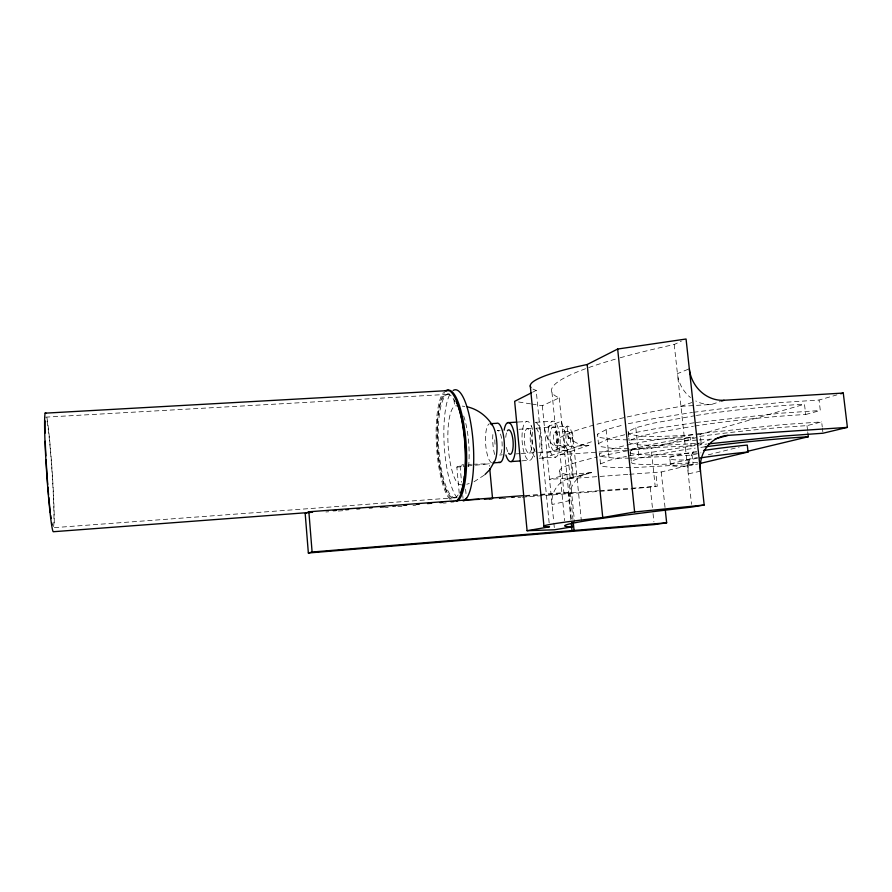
<?xml version="1.0" encoding="UTF-8"?>
<svg xmlns="http://www.w3.org/2000/svg" width="892" height="892" viewBox="0 0 892 892"><rect width="100%" height="100%" fill="white"/><g stroke="black" fill="none" stroke-linecap="round" stroke-linejoin="round"><path stroke-width="0.67" stroke-dasharray="4.46 3.34" d="M484.311 475.102L473.886 481.87M694.768 426.03L707.033 424.179A115.38 9.634 -6.3 0 1 805.699 414.501L804.495 404.232L700.209 434.315L701.157 443.034L691.066 445.799L632.573 448.732L612.391 448.33L600.528 446.613L598.454 443.58L597.495 434.17L606.147 429.665L623.196 424.949M532.602 392.235L536.192 390.406L549.405 525.433M598.454 443.58L607.151 439.355L626.864 434.192M628.704 436.79L628.135 431.405L636.219 427.625L652.007 423.41L695.024 415.683M531.799 404.043L542.336 405.715L559.251 397.865A298.196 36.884 -7.4 0 1 618.87 358.16M620.185 357.781A298.196 36.884 -7.4 0 1 674.218 344.502L681.321 341.201M630.521 467.676L614.376 467.653L602.557 466.416L600.528 463.94L599.491 453.783C629.908 440.983 663.871 439.778 696.05 433.947M695.559 443.447A115.38 9.634 -6.3 0 1 638.728 444.829L629.964 443.335L629.116 440.815L637.222 437.258L653.056 433.256L693.407 426.242M600.528 463.94L609.303 460.328L626.463 456.358M688.122 369.288L677.441 373.659L691.523 504.292M459.235 493.309L456.838 467.096L463.338 464.498L463.818 469.694M697.622 462.346A115.547 7.95 -6 0 1 632.038 463.26L631.246 461.197L639.007 458.243L679.358 450.471A115.547 7.95 -6 0 1 695.18 448.152M536.192 428.193L567.067 426.242L568.26 438.24L570.59 437.392M546.986 452.991L564.134 447.015L588.854 445.353A26.08 24.463 66.8 0 1 561.559 421.069L544.533 428.037A25.076 23.605 66.9 0 0 567.702 451.374L570.824 451.374L588.854 445.353M596.938 424.246A299.389 25.946 -6.7 0 1 680.919 406.339L691.746 402.571M542.827 458.265L593.604 441.038M570.913 519.746L568.182 492.306L563.967 493.332L560.131 454.686L569.854 451.441L572.474 477.722L568.918 478.692L572.976 519.512M680.919 406.339L711.526 404.455L720.323 401.523M627.734 450.059L651.182 448.453L690.129 437.225L691.066 445.799M693.686 412.26L736.435 406.863L779.731 402.638L819.068 400.029L836.897 394.888M591.619 472.682L566.866 474.466L549.572 479.383L573.444 477.655L591.619 472.682A26.281 24.697 73.3 0 0 569.464 500.613L552.037 504.526A25.266 23.828 73.6 0 1 570.367 478.09L588.43 473.139M600.216 456.37A300.069 19.791 -6.3 0 1 684.655 440.927L696.808 437.47M466.784 484.233L469.192 483.553M805.699 414.501L820.306 410.51L819.068 400.029M630.878 458.198L692.069 455.098L700.934 452.824M699.618 436.411A115.469 8.786 -6.1 0 1 807.004 425.651L821.655 421.894L822.257 426.933M696.663 451.542A75.263 5.162 -6 0 0 685.279 459.971L697.466 457.518M708.237 454.831L739.2 447.104M629.551 474.288L661.251 471.98L693.084 464.353L692.069 455.098M697.399 458.343A75.307 4.817 -6 0 0 685.959 466.271L698.168 463.907M700.488 471.154L688.234 473.908A33.205 30.439 72.2 0 1 694.712 449.947M631.001 488.972L655.207 486.463L651.182 448.453M628.336 423.722L655.698 418.248L692.493 412.45M628.224 433.925L656.78 428.45L694.812 422.663M570.367 478.09L572.474 477.722M629.105 455.756L695.95 445.376M696.384 415.471L705.907 413.977A115.291 10.414 -6.4 0 1 804.495 404.232M696.195 422.485L780.946 413.186L820.306 410.51M697.433 433.78L782.273 424.637L821.655 421.894M697.276 445.186L706.966 444.049M456.838 467.096L466.293 466.126M467.653 465.992L489.284 463.784L489.507 466.215M54.367 527.629L454.864 497.747M525.243 495.528L539.091 494.491M540.474 494.38L568.182 492.306M525.511 496.22L539.247 495.194M540.619 495.093L598.521 490.734M599.903 490.622L630.321 488.337M631.703 488.236L657.259 486.307L655.921 473.596M325.926 511.975L328.691 511.763M338.358 511.038L343.888 510.614M385.366 507.492L388.132 507.28M397.81 506.556L401.957 506.243M413.007 505.407L415.772 505.195M443.424 503.121L446.19 502.91M489.039 499.676L491.793 499.475M502.82 498.639L505.574 498.427M517.984 497.491L520.738 497.29M522.121 497.19L629.618 489.084M568.918 478.692L628.18 474.388M560.131 454.686L626.351 450.159M539.125 458.265L555.738 457.117M521.998 460.829L530.038 460.272M693.084 464.353L631.87 467.676M556.43 445.933L568.951 445.097M684.655 440.927L697.968 440.024M699.295 439.934L715.261 438.864M499.632 454.998L502.363 454.82M515.933 453.894L519.958 453.627M521.296 453.537L537.162 452.456M538.556 452.367L569.464 450.27M568.26 438.24L574.203 437.849M500.055 430.49L497.323 430.669A12.276 3.568 86.3 0 1 502.096 442.967A12.276 3.568 86.3 0 1 498.695 454.931M518.966 429.286L534.81 428.283M555.08 432.207L567.58 431.405M690.129 437.225L658.486 439.221L628.971 439.901M518.263 422.027L526.291 421.537M535.624 422.329L552.193 421.292M45.47 417.155L448.91 394.286M468.802 464.342L471.533 464.275M472.894 464.23L489.284 463.784M629.529 458.187L613.384 458.02L601.543 456.537L599.491 453.783M627.622 439.868L611.466 439.41L599.591 437.459L597.495 434.17M462.312 406.105L464.788 406.462M518.62 401.969L530.472 403.842M461.811 484.936L459.079 484.479L456.336 481.412A39.716 10.347 86.3 0 1 447.862 434.694A39.716 10.347 86.3 0 1 457.284 406.061M628.135 431.405L628.994 434.136L637.78 435.809A115.291 10.414 -6.4 0 0 700.209 434.315M822.402 428.193L822.848 431.962M807.004 425.651L807.583 430.58M807.728 431.817L808.018 434.281M674.218 344.502L677.441 373.659A32.892 30.072 66.3 0 0 690.542 397.576M688.044 459.871L688.724 466.159M669.892 459.068L670.583 465.524M661.251 471.98L665.053 507.704M650.29 487.523L652.465 508.128M653.044 513.625L653.914 521.865M635.818 427.759L639.007 458.243M628.838 438.128L629.116 440.815M630.187 451.029L630.711 456.113M630.845 457.384L631.246 461.197M606.147 429.665L609.303 460.328M572.441 431.839L581.439 521.619M570.824 451.374L573.444 477.655M567.368 449.947L574.593 522.433M559.251 397.865L571.382 519.958M551.97 392.29L557.009 443.279M559.83 471.757L564.669 520.694M542.336 405.715L553.731 521.798M553.865 523.125L554.389 528.443M465.602 489.162L466.081 494.346M453.983 399.661L454.585 406.228M460.049 465.802L461.554 482.204M462.781 495.584L463.026 498.249M711.526 404.455A32.892 30.072 66.3 0 1 695.816 401.01M701.157 443.034A115.38 9.634 -6.3 0 1 696.953 443.346M696.596 452.924A115.469 8.786 -6.1 0 1 629.518 452.177A115.469 8.786 -6.1 0 1 693.987 437.214M700.822 447.383A115.547 7.95 -6 0 1 705.115 446.814M536.192 390.406A134.614 17.94 -6.6 0 1 532.925 389.046M564.134 447.015A299.389 25.946 -6.7 0 1 594.228 424.982M566.866 474.466A300.069 19.791 -6.3 0 1 597.484 456.994M700.488 444.283A33.205 30.439 72.2 0 1 710.032 439.711M457.117 497.859A55.761 14.54 86.3 0 1 444.372 447.539A55.761 14.54 86.3 0 1 449.78 394.554M451.162 499.252A55.828 14.272 86.3 0 1 437.682 445.822A55.828 14.272 86.3 0 1 444.651 392.447M456.102 497.658A52.048 13.302 86.3 0 1 438.529 445.119A52.048 13.302 86.3 0 1 450.159 394.219M449.936 499.319A55.806 14.205 86.3 0 1 436.5 445.9A55.806 14.205 86.3 0 1 443.424 392.547M458.109 494.904A52.059 13.257 86.3 0 1 437.336 445.186A52.059 13.257 86.3 0 1 452.523 397.531M453.114 398.412A52.059 13.257 86.3 0 1 454.887 401.634M46.875 417.434A59.675 2.776 86.2 0 1 52.082 470.285A59.675 2.776 86.2 0 1 54.211 525.433M47.053 421.057A55.672 2.587 86.2 0 1 52.383 477.577A55.672 2.587 86.2 0 1 53.587 526.637M463.65 416.007A39.716 10.347 86.3 0 1 468.378 468.188M491.525 462.747A19.735 5.631 86.3 0 1 485.582 443.056A19.735 5.631 86.3 0 1 489.318 423.767M494.636 454.474A19.713 5.731 86.3 0 1 493.008 432.91M495.049 444.261A12.276 3.568 86.3 0 1 494.926 438.039M507.738 451.664A12.254 3.668 86.3 0 1 506.31 446.613M505.786 437.336A12.254 3.668 86.3 0 1 506.645 432.364M535.122 451.519A12.198 3.891 86.3 0 1 533.093 430.68M535.836 428.294A12.198 3.891 86.3 0 1 539.615 437.314A12.198 3.891 86.3 0 1 538.913 450.148M534.33 448.631A19.546 6.121 86.3 0 1 525.611 456.715A19.546 6.121 86.3 0 1 523.292 426.376A19.546 6.121 86.3 0 1 533.003 431.171M534.698 456.927A18.141 5.787 86.3 0 1 531.699 425.997M535.758 422.395A18.141 5.787 86.3 0 1 541.689 438.162A18.141 5.787 86.3 0 1 539.147 457.239M553.698 434.783A6.924 2.308 86.3 0 0 555.827 445.9A6.924 2.308 86.3 0 0 557.768 436.511A6.924 2.308 86.3 0 0 553.698 434.783M566.164 433.969A6.913 2.375 86.3 0 0 568.327 445.063A6.913 2.375 86.3 0 0 570.334 435.686A6.913 2.375 86.3 0 0 566.164 433.969M524.752 433.267A12.22 3.824 86.3 0 0 528.332 452.924A12.22 3.824 86.3 0 0 531.509 436.422A12.22 3.824 86.3 0 0 524.752 433.267M548.692 427.87A18.085 6.01 86.3 0 0 554.155 457.016A18.085 6.01 86.3 0 0 559.284 432.642A18.085 6.01 86.3 0 0 548.692 427.87M550.397 431.617A12.165 4.047 86.3 0 0 554.099 451.185A12.165 4.047 86.3 0 0 557.511 434.738A12.165 4.047 86.3 0 0 550.397 431.617M564.603 430.702A12.131 4.159 86.3 0 0 568.371 450.215A12.131 4.159 86.3 0 0 571.928 433.802A12.131 4.159 86.3 0 0 564.603 430.702"/><path stroke-width="1.34" d="M494.369 461.688L489.641 469.783L485.025 474.488M531.409 392.837L514.662 401.344L527.094 530.707L554.512 529.77L572.073 526.871A301.429 7.95 -5.5 0 1 691.824 507.057L704.189 505.017L686.059 339.005L617.665 349.04L587.181 364.516A134.614 17.94 -6.6 0 0 530.93 387.485M523.849 495.629L308.866 511.785L305.187 513.536L308.353 552.995L654.204 524.607L666.659 522.812L665.343 510.447M721.572 401.099L724.092 400.263L843.274 393.049L847.4 427.38L823.004 433.222L783.589 436.043L708.348 443.893M478.892 499.353L466.594 499.933L463.271 500.914L466.839 497.892A55.761 14.54 86.3 0 0 472.069 431.706A55.761 14.54 86.3 0 0 453.147 390.462M840.721 393.785L843.274 393.049M715.261 438.864L728.006 435.374L847.4 427.38M308.353 552.995L312.1 552.025L666.659 522.812M747.686 451.274L808.308 436.745L808.018 434.281M699.518 463.595L748.053 452.021L747.273 445.086L743.069 445.487A75.263 5.162 -6 0 0 703.543 450.471M527.094 530.707L549.539 526.804A136.041 3.869 -5.3 0 1 602.747 517.527L634.625 511.975L704.189 505.017M748.053 452.021L743.85 452.422A75.307 4.817 -6 0 0 700.22 457.919M312.546 512.253L53.23 531.732A59.675 2.776 86.2 0 1 46.273 466.516A59.675 2.776 86.2 0 1 45.905 413.319M333.318 510.681L336.094 510.469M345.784 509.745L348.56 509.533M356.867 508.908L359.643 508.696M369.333 507.961L372.098 507.76M380.416 507.124L384.563 506.812M392.881 506.188L395.647 505.976M403.964 505.351L406.73 505.14M416.419 504.415L419.195 504.203M427.502 503.579L431.661 503.255M439.968 502.631L442.744 502.419M451.051 501.795L453.816 501.583M499.42 498.193L502.174 497.981M511.785 497.257L514.528 497.056M500.334 462.39L493.008 462.892A19.735 5.631 86.3 0 0 496.9 443.536A19.735 5.631 86.3 0 0 490.79 423.756M511.272 461.565L520.66 460.919M490.544 423.689L496.632 423.31A19.713 5.731 86.3 0 1 504.315 443.045A19.713 5.731 86.3 0 1 498.818 462.246M507.57 422.697L516.925 422.117M45.169 413.163L448.821 390.551M484.356 499.096L489.831 498.84M467.263 406.83C477.61 409.183 486.776 416.085 492.306 425.083M617.665 349.04L634.625 511.975M587.181 364.516L602.747 517.527M573.244 522.244L574.058 530.405M571.661 522.723L572.073 526.871M571.326 523.86L572.006 530.729M530.272 385.734L543.942 526.168M489.741 468.635L492.562 498.706M464.409 476.183L464.654 478.792M466.438 498.238L466.594 499.933M308.866 511.785L312.1 552.025M724.092 400.263A33.584 30.629 66.3 0 1 689.315 368.797M700.488 471.154A33.918 31.008 72.1 0 1 728.006 435.374M705.115 446.814A115.547 7.95 -6 0 1 808.308 436.745M446.368 390.841A55.828 14.272 86.3 0 1 465.613 437.582A55.828 14.272 86.3 0 1 457.362 501.025M456.147 401.567A52.048 13.302 86.3 0 1 465.379 448.498A52.048 13.302 86.3 0 1 460.54 492.696M445.13 390.941A55.806 14.205 86.3 0 1 464.319 437.66A55.806 14.205 86.3 0 1 456.113 501.092M52.126 525.009A55.672 2.587 86.2 0 1 51.725 522.857M51.078 518.542A55.672 2.587 86.2 0 1 50.654 515.23M50.353 512.755A55.672 2.587 86.2 0 1 48.804 497.491M48.581 494.915A55.672 2.587 86.2 0 1 47.934 487.132M47.722 484.456A55.672 2.587 86.2 0 1 46.094 459.882M45.871 455.879A55.672 2.587 86.2 0 1 45.236 441.317M45.013 433.2A55.672 2.587 86.2 0 1 45.046 420.868M507.381 430.791A12.254 3.668 86.3 0 1 513.134 442.242A12.254 3.668 86.3 0 1 508.652 453.303M504.136 430.145A19.613 5.865 86.3 0 1 512.51 427.391A19.613 5.865 86.3 0 1 514.483 455.946A19.613 5.865 86.3 0 1 505.853 455.02"/></g></svg>
